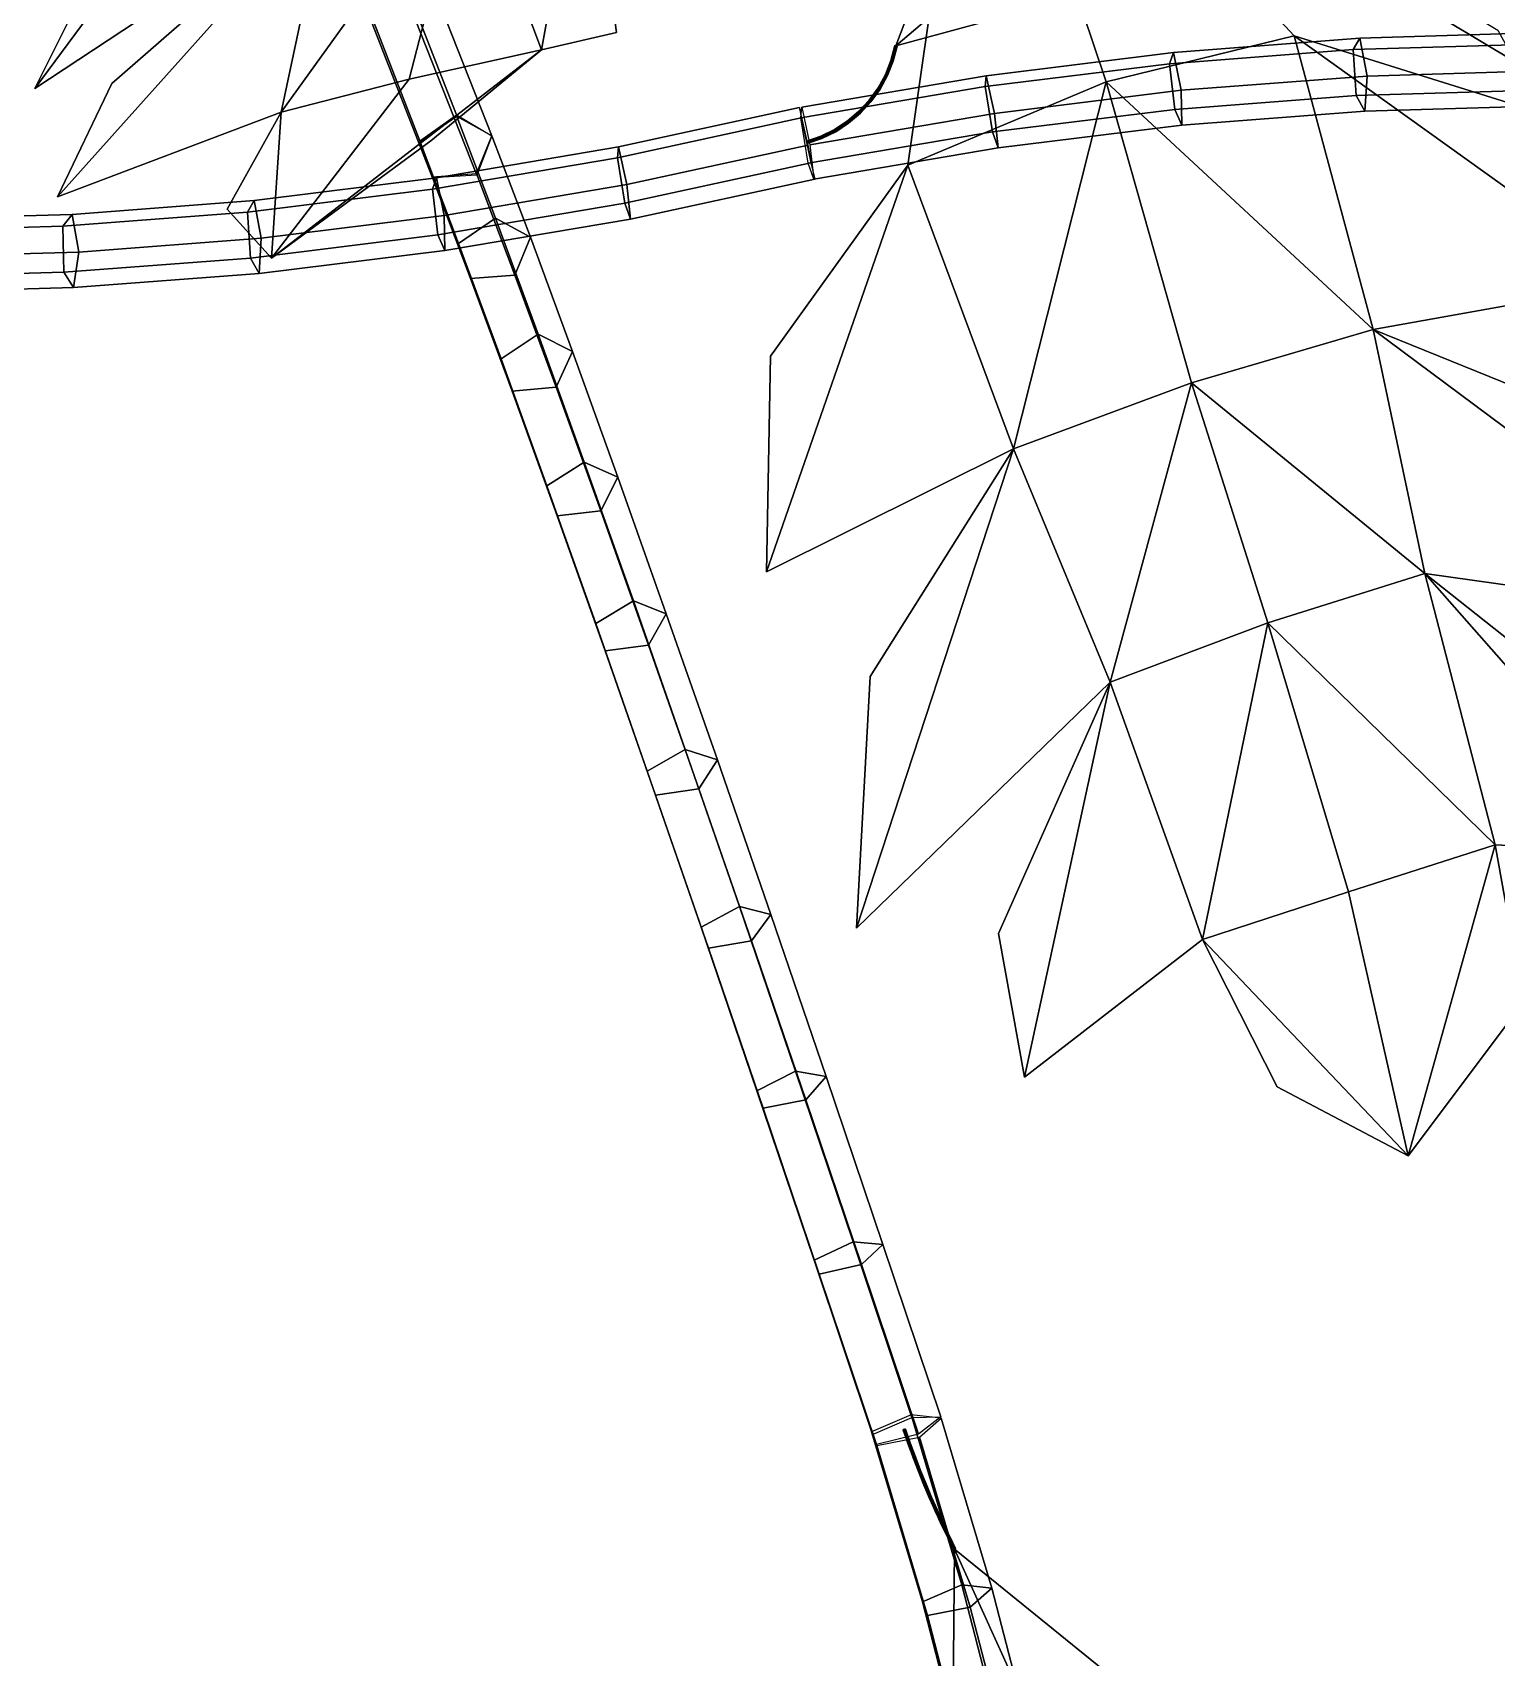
# Model space of a CAD drawing. Header units: metres. Extents: x -349 to 464, y -383 to 362.
# Drawn here: x 318.51 to 363.13, y -28.77 to 20.77 of the extents above; entities that cross this region are included whole.
import ezdxf

# ---------------------------------------------------------------- set-up
doc = ezdxf.new("R2010")
doc.units = ezdxf.units.M

msp = doc.modelspace()

# ---------------------------------------------------------------- linework, layer by layer
at = {"layer": 'Breeder_Leaf', "color": 3}
for points in [[(349.3112, 32.1663, 408.5512), (352.9459, 27.2816, 409.4284), (344.823, 20.3637, 416.3234)], [(349.3112, 32.1663, 408.5512), (344.823, 20.3637, 416.3234), (352.9459, 27.2816, 409.4284)], [(327.4872, 24.9485, 685.487), (318.574, 19.0646, 683.6364), (327.724, 31.4237, 681.0978)], [(327.4872, 24.9485, 685.487), (327.724, 31.4237, 681.0978), (318.574, 19.0646, 683.6364)], [(318.574, 19.0646, 683.6364), (321.8598, 25.6416, 680.8274), (327.724, 31.4237, 681.0978)], [(318.574, 19.0646, 683.6364), (327.724, 31.4237, 681.0978), (321.8598, 25.6416, 680.8274)], [(347.2461, 31.1125, 715.402), (351.231, 19.273, 717.7099), (345.1886, 16.7237, 718.3318)], [(347.2461, 31.1125, 715.402), (345.1886, 16.7237, 718.3318), (351.231, 19.273, 717.7099)], [(356.9674, 20.6692, 719.4375), (351.231, 19.273, 717.7099), (347.2461, 31.1125, 715.402)], [(356.9674, 20.6692, 719.4375), (347.2461, 31.1125, 715.402), (351.231, 19.273, 717.7099)], [(335.3611, 27.6522, 691.4938), (334.0219, 20.2455, 695.873), (331.7683, 26.2443, 688.0026)], [(335.3611, 27.6522, 691.4938), (331.7683, 26.2443, 688.0026), (334.0219, 20.2455, 695.873)], [(335.3611, 27.6522, 691.4938), (336.307, 20.7759, 702.1008), (334.0219, 20.2455, 695.873)], [(335.3611, 27.6522, 691.4938), (334.0219, 20.2455, 695.873), (336.307, 20.7759, 702.1008)], [(344.823, 20.3637, 416.3234), (352.9459, 27.2816, 409.4284), (358.3233, 24.03456, 411.4121)], [(344.823, 20.3637, 416.3234), (358.3233, 24.03456, 411.4121), (352.9459, 27.2816, 409.4284)], [(331.7683, 26.2443, 688.0026), (326.085, 18.3471, 691.2543), (327.4872, 24.9485, 685.487)], [(331.7683, 26.2443, 688.0026), (327.4872, 24.9485, 685.487), (326.085, 18.3471, 691.2543)], [(331.7683, 26.2443, 688.0026), (329.9883, 19.346, 693.6391), (326.085, 18.3471, 691.2543)], [(331.7683, 26.2443, 688.0026), (326.085, 18.3471, 691.2543), (329.9883, 19.346, 693.6391)], [(334.0219, 20.2455, 695.873), (329.9883, 19.346, 693.6391), (331.7683, 26.2443, 688.0026)], [(334.0219, 20.2455, 695.873), (331.7683, 26.2443, 688.0026), (329.9883, 19.346, 693.6391)], [(326.085, 18.3471, 691.2543), (319.2695, 15.767, 691.0124), (327.4872, 24.9485, 685.487)], [(326.085, 18.3471, 691.2543), (327.4872, 24.9485, 685.487), (319.2695, 15.767, 691.0124)], [(319.2695, 15.767, 691.0124), (320.9282, 19.215, 687.8724), (327.4872, 24.9485, 685.487)], [(319.2695, 15.767, 691.0124), (327.4872, 24.9485, 685.487), (320.9282, 19.215, 687.8724)], [(356.9674, 20.6692, 719.4375), (359.3706, 11.7161, 720.7606), (351.231, 19.273, 717.7099)], [(356.9674, 20.6692, 719.4375), (351.231, 19.273, 717.7099), (359.3706, 11.7161, 720.7606)], [(356.9674, 20.6692, 719.4375), (367.441, 13.1627, 722.5635), (359.3706, 11.7161, 720.7606)], [(356.9674, 20.6692, 719.4375), (359.3706, 11.7161, 720.7606), (367.441, 13.1627, 722.5635)], [(356.9674, 20.6692, 719.4375), (363.627, 18.5886, 721.2256), (367.441, 13.1627, 722.5635)], [(356.9674, 20.6692, 719.4375), (367.441, 13.1627, 722.5635), (363.627, 18.5886, 721.2256)], [(334.0219, 20.2455, 695.873), (325.7953, 13.8919, 701.8298), (329.9883, 19.346, 693.6391)], [(334.0219, 20.2455, 695.873), (329.9883, 19.346, 693.6391), (325.7953, 13.8919, 701.8298)], [(334.0219, 20.2455, 695.873), (330.6451, 17.4713, 701.6885), (325.7953, 13.8919, 701.8298)], [(334.0219, 20.2455, 695.873), (325.7953, 13.8919, 701.8298), (330.6451, 17.4713, 701.6885)], [(329.9883, 19.346, 693.6391), (325.7953, 13.8919, 701.8298), (326.085, 18.3471, 691.2543)], [(329.9883, 19.346, 693.6391), (326.085, 18.3471, 691.2543), (325.7953, 13.8919, 701.8298)], [(351.231, 19.273, 717.7099), (348.4043, 8.07719, 719.9533), (345.1886, 16.7237, 718.3318)], [(351.231, 19.273, 717.7099), (345.1886, 16.7237, 718.3318), (348.4043, 8.07719, 719.9533)], [(351.231, 19.273, 717.7099), (353.8346, 10.09414, 720.2148), (348.4043, 8.07719, 719.9533)], [(351.231, 19.273, 717.7099), (348.4043, 8.07719, 719.9533), (353.8346, 10.09414, 720.2148)], [(359.3706, 11.7161, 720.7606), (353.8346, 10.09414, 720.2148), (351.231, 19.273, 717.7099)], [(359.3706, 11.7161, 720.7606), (351.231, 19.273, 717.7099), (353.8346, 10.09414, 720.2148)], [(325.7953, 13.8919, 701.8298), (324.4376, 15.3899, 697.04), (326.085, 18.3471, 691.2543)], [(325.7953, 13.8919, 701.8298), (326.085, 18.3471, 691.2543), (324.4376, 15.3899, 697.04)], [(348.4043, 8.07719, 719.9533), (340.8809, 4.3349, 720.5146), (345.1886, 16.7237, 718.3318)], [(348.4043, 8.07719, 719.9533), (345.1886, 16.7237, 718.3318), (340.8809, 4.3349, 720.5146)], [(340.8809, 4.3349, 720.5146), (340.9973, 10.9055, 718.4349), (345.1886, 16.7237, 718.3318)], [(340.8809, 4.3349, 720.5146), (345.1886, 16.7237, 718.3318), (340.9973, 10.9055, 718.4349)], [(359.3706, 11.7161, 720.7606), (360.9485, 4.2846, 722.934), (353.8346, 10.09414, 720.2148)], [(359.3706, 11.7161, 720.7606), (353.8346, 10.09414, 720.2148), (360.9485, 4.2846, 722.934)], [(359.3706, 11.7161, 720.7606), (371.3277, 2.8217, 725.594), (360.9485, 4.2846, 722.934)], [(359.3706, 11.7161, 720.7606), (360.9485, 4.2846, 722.934), (371.3277, 2.8217, 725.594)], [(359.3706, 11.7161, 720.7606), (366.8159, 8.7026, 722.5309), (371.3277, 2.8217, 725.594)], [(359.3706, 11.7161, 720.7606), (371.3277, 2.8217, 725.594), (366.8159, 8.7026, 722.5309)], [(353.8346, 10.09414, 720.2148), (351.3596, 0.9697, 721.3675), (348.4043, 8.07719, 719.9533)], [(353.8346, 10.09414, 720.2148), (348.4043, 8.07719, 719.9533), (351.3596, 0.9697, 721.3675)], [(353.8346, 10.09414, 720.2148), (356.159, 2.7753, 721.5698), (351.3596, 0.9697, 721.3675)], [(353.8346, 10.09414, 720.2148), (351.3596, 0.9697, 721.3675), (356.159, 2.7753, 721.5698)], [(360.9485, 4.2846, 722.934), (356.159, 2.7753, 721.5698), (353.8346, 10.09414, 720.2148)], [(360.9485, 4.2846, 722.934), (353.8346, 10.09414, 720.2148), (356.159, 2.7753, 721.5698)], [(351.3596, 0.9697, 721.3675), (343.6211, -6.5276, 722.5488), (348.4043, 8.07719, 719.9533)], [(351.3596, 0.9697, 721.3675), (348.4043, 8.07719, 719.9533), (343.6211, -6.5276, 722.5488)], [(343.6211, -6.5276, 722.5488), (344.0419, 1.1429, 720.8374), (348.4043, 8.07719, 719.9533)], [(343.6211, -6.5276, 722.5488), (348.4043, 8.07719, 719.9533), (344.0419, 1.1429, 720.8374)], [(360.9485, 4.2846, 722.934), (363.0922, -3.9896, 724.5987), (356.159, 2.7753, 721.5698)], [(360.9485, 4.2846, 722.934), (356.159, 2.7753, 721.5698), (363.0922, -3.9896, 724.5987)], [(360.9485, 4.2846, 722.934), (368.4757, -4.2611, 728.5015), (363.0922, -3.9896, 724.5987)], [(360.9485, 4.2846, 722.934), (363.0922, -3.9896, 724.5987), (368.4757, -4.2611, 728.5015)], [(360.9485, 4.2846, 722.934), (367.793, -1.1421, 727.1569), (368.4757, -4.2611, 728.5015)], [(360.9485, 4.2846, 722.934), (368.4757, -4.2611, 728.5015), (367.793, -1.1421, 727.1569)], [(356.159, 2.7753, 721.5698), (354.1715, -6.8746, 724.4277), (351.3596, 0.9697, 721.3675)], [(356.159, 2.7753, 721.5698), (351.3596, 0.9697, 721.3675), (354.1715, -6.8746, 724.4277)], [(356.159, 2.7753, 721.5698), (358.6174, -5.4197, 724.6229), (354.1715, -6.8746, 724.4277)], [(356.159, 2.7753, 721.5698), (354.1715, -6.8746, 724.4277), (358.6174, -5.4197, 724.6229)], [(363.0922, -3.9896, 724.5987), (358.6174, -5.4197, 724.6229), (356.159, 2.7753, 721.5698)], [(363.0922, -3.9896, 724.5987), (356.159, 2.7753, 721.5698), (358.6174, -5.4197, 724.6229)], [(348.7425, -11.06895, 726.8975), (347.9533, -6.6947, 724.7196), (351.3596, 0.9697, 721.3675)], [(348.7425, -11.06895, 726.8975), (351.3596, 0.9697, 721.3675), (347.9533, -6.6947, 724.7196)], [(354.1715, -6.8746, 724.4277), (348.7425, -11.06895, 726.8975), (351.3596, 0.9697, 721.3675)], [(354.1715, -6.8746, 724.4277), (351.3596, 0.9697, 721.3675), (348.7425, -11.06895, 726.8975)], [(363.0922, -3.9896, 724.5987), (360.442, -13.4755, 731.4193), (358.6174, -5.4197, 724.6229)], [(363.0922, -3.9896, 724.5987), (358.6174, -5.4197, 724.6229), (360.442, -13.4755, 731.4193)], [(363.0922, -3.9896, 724.5987), (363.9565, -8.7871, 729.9982), (360.442, -13.4755, 731.4193)], [(363.0922, -3.9896, 724.5987), (360.442, -13.4755, 731.4193), (363.9565, -8.7871, 729.9982)], [(358.6174, -5.4197, 724.6229), (360.442, -13.4755, 731.4193), (354.1715, -6.8746, 724.4277)], [(358.6174, -5.4197, 724.6229), (354.1715, -6.8746, 724.4277), (360.442, -13.4755, 731.4193)], [(360.442, -13.4755, 731.4193), (356.4421, -11.3728, 728.8485), (354.1715, -6.8746, 724.4277)], [(360.442, -13.4755, 731.4193), (354.1715, -6.8746, 724.4277), (356.4421, -11.3728, 728.8485)], [(346.6098, -25.4583, 371.4151), (351.3727, -35.9696, 366.104), (346.4738, -39.9053, 368.0804)], [(346.6098, -25.4583, 371.4151), (346.4738, -39.9053, 368.0804), (351.3727, -35.9696, 366.104)], [(357.1897, -34.04274, 365.5648), (351.3727, -35.9696, 366.104), (346.6098, -25.4583, 371.4151)], [(357.1897, -34.04274, 365.5648), (346.6098, -25.4583, 371.4151), (351.3727, -35.9696, 366.104)]]:
    msp.add_3dface(points, dxfattribs=at)
at = {"layer": 'Breeder_Petiole', "color": 3}
for points in [[(327.8908, 23.7222, 412.2789), (330.3123, 17.4676, 400.7668), (331.4262, 18.2583, 400.574), (328.9462, 24.6102, 412.2481)], [(328.9462, 24.6102, 412.2481), (331.4262, 18.2583, 400.574), (332.5098, 17.6269, 401.149), (329.9343, 24.1372, 413.0866)], [(329.9343, 24.1372, 413.0866), (332.5098, 17.6269, 401.149), (332.0522, 16.4236, 401.7065), (329.4768, 22.9339, 413.6441)], [(328.2169, 22.6921, 413.1367), (330.6969, 16.3402, 401.4627), (330.3123, 17.4676, 400.7668), (327.8908, 23.7222, 412.2789)], [(361.6157, 22.3214, 733.0479), (364.8243, 20.3922, 737.3671), (365.0021, 21.6856, 737.8127), (361.7935, 23.6149, 733.4936)], [(329.4768, 22.9339, 413.6441), (332.0522, 16.4236, 401.7065), (330.6969, 16.3402, 401.4627), (328.2169, 22.6921, 413.1367)], [(359.9601, 22.7756, 734.4807), (363.1687, 20.8464, 738.7999), (363.6977, 19.8765, 737.9737), (360.4891, 21.8057, 733.6545)], [(360.4891, 21.8057, 733.6545), (363.6977, 19.8765, 737.9737), (364.8243, 20.3922, 737.3671), (361.6157, 22.3214, 733.0479)], [(344.7067, 19.9088, 416.3128), (344.8242, 20.3611, 416.2855), (344.7884, 20.3718, 416.3098), (344.6723, 19.9238, 416.3369)], [(344.6723, 19.9238, 416.3369), (344.7884, 20.3718, 416.3098), (344.8001, 20.3714, 416.3528), (344.6835, 19.9218, 416.38)], [(344.6835, 19.9218, 416.38), (344.8001, 20.3714, 416.3528), (344.844, 20.3601, 416.355), (344.7256, 19.9052, 416.3824)], [(344.7395, 19.8974, 416.3408), (344.8584, 20.3539, 416.3132), (344.8242, 20.3611, 416.2855), (344.7067, 19.9088, 416.3128)], [(344.7256, 19.9052, 416.3824), (344.844, 20.3601, 416.355), (344.8584, 20.3539, 416.3132), (344.7395, 19.8974, 416.3408)], [(353.2832, 20.1619, 417.0759), (358.9694, 20.6004, 418.0689), (358.7651, 20.2519, 419.388), (353.1628, 19.8203, 418.4071)], [(353.5139, 19.01007, 416.3526), (359.185, 19.4461, 417.3448), (358.9694, 20.6004, 418.0689), (353.2832, 20.1619, 417.0759)], [(358.9694, 20.6004, 418.0689), (364.6107, 20.7696, 419.3566), (364.323, 20.4183, 420.6593), (358.7651, 20.2519, 419.388)], [(358.7651, 20.2519, 419.388), (364.323, 20.4183, 420.6593), (364.3473, 19.01777, 420.7356), (358.8571, 18.8548, 419.4763)], [(359.185, 19.4461, 417.3448), (364.8112, 19.6136, 418.6308), (364.6107, 20.7696, 419.3566), (358.9694, 20.6004, 418.0689)], [(344.5346, 19.4742, 416.3369), (344.7067, 19.9088, 416.3128), (344.6723, 19.9238, 416.3369), (344.5018, 19.4934, 416.361)], [(344.5018, 19.4934, 416.361), (344.6723, 19.9238, 416.3369), (344.6835, 19.9218, 416.38), (344.5124, 19.4898, 416.4045)], [(344.5124, 19.4898, 416.4045), (344.6835, 19.9218, 416.38), (344.7256, 19.9052, 416.3824), (344.5525, 19.4681, 416.4073)], [(344.5658, 19.4587, 416.3653), (344.7395, 19.8974, 416.3408), (344.7067, 19.9088, 416.3128), (344.5346, 19.4742, 416.3369)], [(344.5525, 19.4681, 416.4073), (344.7256, 19.9052, 416.3824), (344.7395, 19.8974, 416.3408), (344.5658, 19.4587, 416.3653)], [(347.5796, 19.456, 416.3821), (353.2832, 20.1619, 417.0759), (353.1628, 19.8203, 418.4071), (347.5431, 19.125, 417.7209)], [(347.5431, 19.125, 417.7209), (353.1628, 19.8203, 418.4071), (353.3227, 18.4299, 418.5038), (347.7711, 17.7445, 417.8224)], [(347.8253, 18.3072, 415.6589), (353.5139, 19.01007, 416.3526), (353.2832, 20.1619, 417.0759), (347.5796, 19.456, 416.3821)], [(353.1628, 19.8203, 418.4071), (358.7651, 20.2519, 419.388), (358.8571, 18.8548, 419.4763), (353.3227, 18.4299, 418.5038)], [(341.9578, 18.499, 415.9924), (347.5796, 19.456, 416.3821), (347.5431, 19.125, 417.7209), (341.9213, 18.1681, 417.3312)], [(342.2035, 17.3502, 415.2691), (347.8253, 18.3072, 415.6589), (347.5796, 19.456, 416.3821), (341.9578, 18.499, 415.9924)], [(344.3106, 19.06385, 416.3577), (344.5346, 19.4742, 416.3369), (344.5018, 19.4934, 416.361), (344.2799, 19.08695, 416.3818)], [(344.2799, 19.08695, 416.3818), (344.5018, 19.4934, 416.361), (344.5124, 19.4898, 416.4045), (344.2897, 19.08196, 416.4258)], [(344.2897, 19.08196, 416.4258), (344.5124, 19.4898, 416.4045), (344.5525, 19.4681, 416.4073), (344.3271, 19.05525, 416.4288)], [(344.3396, 19.04437, 416.3866), (344.5658, 19.4587, 416.3653), (344.5346, 19.4742, 416.3369), (344.3106, 19.06385, 416.3577)], [(344.3271, 19.05525, 416.4288), (344.5525, 19.4681, 416.4073), (344.5658, 19.4587, 416.3653), (344.3396, 19.04437, 416.3866)], [(353.5382, 17.9457, 417.23), (359.116, 18.3735, 418.2096), (359.185, 19.4461, 417.3448), (353.5139, 19.01007, 416.3526)], [(359.116, 18.3735, 418.2096), (364.6493, 18.5371, 419.4783), (364.8112, 19.6136, 418.6308), (359.185, 19.4461, 417.3448)], [(341.9213, 18.1681, 417.3312), (347.5431, 19.125, 417.7209), (347.7711, 17.7445, 417.8224), (342.1493, 16.7875, 417.4327)], [(344.038, 18.6837, 416.375), (344.3106, 19.06385, 416.3577), (344.2799, 19.08695, 416.3818), (344.0099, 18.7105, 416.3991)], [(344.0099, 18.7105, 416.3991), (344.2799, 19.08695, 416.3818), (344.2897, 19.08196, 416.4258), (344.0187, 18.7042, 416.4435)], [(344.0187, 18.7042, 416.4435), (344.2897, 19.08196, 416.4258), (344.3271, 19.05525, 416.4288), (344.0529, 18.6729, 416.4467)], [(344.0644, 18.6606, 416.4042), (344.3396, 19.04437, 416.3866), (344.3106, 19.06385, 416.3577), (344.038, 18.6837, 416.375)], [(344.0529, 18.6729, 416.4467), (344.3271, 19.05525, 416.4288), (344.3396, 19.04437, 416.3866), (344.0644, 18.6606, 416.4042)], [(347.9429, 17.2555, 416.544), (353.5382, 17.9457, 417.23), (353.5139, 19.01007, 416.3526), (347.8253, 18.3072, 415.6589)], [(353.3227, 18.4299, 418.5038), (358.8571, 18.8548, 419.4763), (359.116, 18.3735, 418.2096), (353.5382, 17.9457, 417.23)], [(358.8571, 18.8548, 419.4763), (364.3473, 19.01777, 420.7356), (364.6493, 18.5371, 419.4783), (359.116, 18.3735, 418.2096)], [(336.3727, 17.2862, 415.9052), (341.886, 18.4857, 415.9906), (341.9333, 18.1693, 417.3326), (336.3368, 16.9521, 417.2433)], [(336.6181, 16.1391, 415.1791), (342.1466, 17.3406, 415.2666), (341.886, 18.4857, 415.9906), (336.3727, 17.2862, 415.9052)], [(343.3641, 18.03702, 416.3978), (343.7209, 18.3397, 416.3884), (343.6959, 18.3699, 416.4126), (343.3426, 18.07019, 416.4221)], [(343.3426, 18.07019, 416.4221), (343.6959, 18.3699, 416.4126), (343.7036, 18.3623, 416.4574), (343.3489, 18.06154, 416.4673)], [(343.3489, 18.06154, 416.4673), (343.7036, 18.3623, 416.4574), (343.7338, 18.3268, 416.4608), (343.3748, 18.02225, 416.4707)], [(343.3839, 18.00756, 416.4277), (343.7442, 18.3132, 416.418), (343.7209, 18.3397, 416.3884), (343.3641, 18.03702, 416.3978)], [(343.7209, 18.3397, 416.3884), (344.038, 18.6837, 416.375), (344.0099, 18.7105, 416.3991), (343.6959, 18.3699, 416.4126)], [(343.6959, 18.3699, 416.4126), (344.0099, 18.7105, 416.3991), (344.0187, 18.7042, 416.4435), (343.7036, 18.3623, 416.4574)], [(343.7036, 18.3623, 416.4574), (344.0187, 18.7042, 416.4435), (344.0529, 18.6729, 416.4467), (343.7338, 18.3268, 416.4608)], [(343.7442, 18.3132, 416.418), (344.0644, 18.6606, 416.4042), (344.038, 18.6837, 416.375), (343.7209, 18.3397, 416.3884)], [(343.7338, 18.3268, 416.4608), (344.0529, 18.6729, 416.4467), (344.0644, 18.6606, 416.4042), (343.7442, 18.3132, 416.418)], [(347.7711, 17.7445, 417.8224), (353.3227, 18.4299, 418.5038), (353.5382, 17.9457, 417.23), (347.9429, 17.2555, 416.544)], [(330.3228, 17.4366, 400.7192), (331.4946, 14.342, 396.0585), (332.6155, 15.1127, 395.8286), (331.4437, 18.2073, 400.4893)], [(331.4437, 18.2073, 400.4893), (332.6155, 15.1127, 395.8286), (333.682, 14.5313, 396.4828), (332.5102, 17.626, 401.1434)], [(336.3368, 16.9521, 417.2433), (341.9333, 18.1693, 417.3326), (342.2288, 16.8017, 417.4353), (336.565, 15.5714, 417.3414)], [(342.3212, 16.2985, 416.1542), (347.9429, 17.2555, 416.544), (347.8253, 18.3072, 415.6589), (342.2035, 17.3502, 415.2691)], [(342.9729, 17.78, 416.403), (343.3641, 18.03702, 416.3978), (343.3426, 18.07019, 416.4221), (342.9553, 17.8157, 416.4274)], [(342.9553, 17.8157, 416.4274), (343.3426, 18.07019, 416.4221), (343.3489, 18.06154, 416.4673), (342.9602, 17.8062, 416.4729)], [(342.9602, 17.8062, 416.4729), (343.3489, 18.06154, 416.4673), (343.3748, 18.02225, 416.4707), (342.9812, 17.7637, 416.4765)], [(342.9888, 17.748, 416.4331), (343.3839, 18.00756, 416.4277), (343.3641, 18.03702, 416.3978), (342.9729, 17.78, 416.403)], [(342.9812, 17.7637, 416.4765), (343.3748, 18.02225, 416.4707), (343.3839, 18.00756, 416.4277), (342.9888, 17.748, 416.4331)], [(343.3748, 18.02225, 416.4707), (343.7338, 18.3268, 416.4608), (343.7442, 18.3132, 416.418), (343.3839, 18.00756, 416.4277)], [(330.6861, 16.3718, 401.5175), (331.8579, 13.2771, 396.8569), (331.4946, 14.342, 396.0585), (330.3228, 17.4366, 400.7192)], [(332.5102, 17.626, 401.1434), (333.682, 14.5313, 396.4828), (333.2067, 13.3798, 397.1278), (332.0349, 16.4744, 401.7885)], [(336.7363, 15.08541, 416.0617), (342.3572, 16.3058, 416.1544), (342.1466, 17.3406, 415.2666), (336.6181, 16.1391, 415.1791)], [(342.1115, 17.4182, 416.4005), (342.5533, 17.5727, 416.4039), (342.5399, 17.6105, 416.4285), (342.098, 17.4563, 416.4253)], [(342.098, 17.4563, 416.4253), (342.5399, 17.6105, 416.4285), (342.5432, 17.6002, 416.4743), (342.1013, 17.4459, 416.4715)], [(342.1013, 17.4459, 416.4715), (342.5432, 17.6002, 416.4743), (342.5589, 17.5551, 416.4779), (342.1172, 17.4005, 416.4751)], [(342.1233, 17.3839, 416.431), (342.565, 17.5387, 416.4342), (342.5533, 17.5727, 416.4039), (342.1115, 17.4182, 416.4005)], [(342.1172, 17.4005, 416.4751), (342.5589, 17.5551, 416.4779), (342.565, 17.5387, 416.4342), (342.1233, 17.3839, 416.431)], [(342.1493, 16.7875, 417.4327), (347.7711, 17.7445, 417.8224), (347.9429, 17.2555, 416.544), (342.3212, 16.2985, 416.1542)], [(342.5533, 17.5727, 416.4039), (342.9729, 17.78, 416.403), (342.9553, 17.8157, 416.4274), (342.5399, 17.6105, 416.4285)], [(342.5399, 17.6105, 416.4285), (342.9553, 17.8157, 416.4274), (342.9602, 17.8062, 416.4729), (342.5432, 17.6002, 416.4743)], [(342.5432, 17.6002, 416.4743), (342.9602, 17.8062, 416.4729), (342.9812, 17.7637, 416.4765), (342.5589, 17.5551, 416.4779)], [(342.565, 17.5387, 416.4342), (342.9888, 17.748, 416.4331), (342.9729, 17.78, 416.403), (342.5533, 17.5727, 416.4039)], [(342.5589, 17.5551, 416.4779), (342.9812, 17.7637, 416.4765), (342.9888, 17.748, 416.4331), (342.565, 17.5387, 416.4342)], [(330.8225, 16.3406, 415.524), (336.3727, 17.2862, 415.9052), (336.3368, 16.9521, 417.2433), (330.7032, 15.9926, 416.8536)], [(330.7032, 15.9926, 416.8536), (336.3368, 16.9521, 417.2433), (336.565, 15.5714, 417.3414), (330.8637, 14.6019, 416.9436)], [(331.053, 15.1923, 414.7951), (336.6181, 16.1391, 415.1791), (336.3727, 17.2862, 415.9052), (330.8225, 16.3406, 415.524)], [(332.0349, 16.4744, 401.7885), (333.2067, 13.3798, 397.1278), (331.8579, 13.2771, 396.8569), (330.6861, 16.3718, 401.5175)], [(336.565, 15.5714, 417.3414), (342.2288, 16.8017, 417.4353), (342.3572, 16.3058, 416.1544), (336.7363, 15.08541, 416.0617)], [(325.2622, 15.6539, 414.849), (330.8225, 16.3406, 415.524), (330.7032, 15.9926, 416.8536), (325.0595, 15.2959, 416.1658)], [(325.0595, 15.2959, 416.1658), (330.7032, 15.9926, 416.8536), (330.8637, 14.6019, 416.9436), (325.1526, 13.8983, 416.2441)], [(325.4779, 14.5049, 414.1165), (331.053, 15.1923, 414.7951), (330.8225, 16.3406, 415.524), (325.2622, 15.6539, 414.849)], [(331.0783, 14.1238, 415.6674), (336.7363, 15.08541, 416.0617), (336.6181, 16.1391, 415.1791), (331.053, 15.1923, 414.7951)], [(319.7186, 15.2295, 413.8839), (325.2622, 15.6539, 414.849), (325.0595, 15.2959, 416.1658), (319.4328, 14.8656, 415.1836)], [(319.9196, 14.08071, 413.147), (325.4779, 14.5049, 414.1165), (325.2622, 15.6539, 414.849), (319.7186, 15.2295, 413.8839)], [(330.8637, 14.6019, 416.9436), (336.565, 15.5714, 417.3414), (336.7363, 15.08541, 416.0617), (331.0783, 14.1238, 415.6674)], [(313.8501, 14.7041, 413.9119), (319.4328, 14.8656, 415.1836), (319.4588, 13.4643, 415.2466), (313.8098, 13.3025, 413.9563)], [(314.2181, 15.07006, 412.6336), (319.7186, 15.2295, 413.8839), (319.4328, 14.8656, 415.1836), (313.8501, 14.7041, 413.9119)], [(314.4047, 13.922, 411.8917), (319.9196, 14.08071, 413.147), (319.7186, 15.2295, 413.8839), (314.2181, 15.07006, 412.6336)], [(319.4328, 14.8656, 415.1836), (325.0595, 15.2959, 416.1658), (325.1526, 13.8983, 416.2441), (319.4588, 13.4643, 415.2466)], [(325.4105, 13.4261, 414.9738), (331.0783, 14.1238, 415.6674), (331.053, 15.1923, 414.7951), (325.4779, 14.5049, 414.1165)], [(331.4946, 14.342, 396.0585), (332.7888, 10.8287, 391.6633), (333.9175, 11.5764, 391.3983), (332.6155, 15.1127, 395.8286)], [(332.6155, 15.1127, 395.8286), (333.9175, 11.5764, 391.3983), (334.9651, 11.05162, 392.1266), (333.682, 14.5313, 396.4828)], [(319.7599, 12.996, 413.9844), (325.4105, 13.4261, 414.9738), (325.4779, 14.5049, 414.1165), (319.9196, 14.08071, 413.147)], [(325.1526, 13.8983, 416.2441), (330.8637, 14.6019, 416.9436), (331.0783, 14.1238, 415.6674), (325.4105, 13.4261, 414.9738)], [(333.682, 14.5313, 396.4828), (334.9651, 11.05162, 392.1266), (334.4699, 9.959, 392.8542), (333.2067, 13.3798, 397.1278)], [(314.1538, 12.8359, 412.7044), (319.7599, 12.996, 413.9844), (319.9196, 14.08071, 413.147), (314.4047, 13.922, 411.8917)], [(319.4588, 13.4643, 415.2466), (325.1526, 13.8983, 416.2441), (325.4105, 13.4261, 414.9738), (319.7599, 12.996, 413.9844)], [(331.8579, 13.2771, 396.8569), (333.1282, 9.8349, 392.5579), (332.7888, 10.8287, 391.6633), (331.4946, 14.342, 396.0585)], [(313.8098, 13.3025, 413.9563), (319.4588, 13.4643, 415.2466), (319.7599, 12.996, 413.9844), (314.1538, 12.8359, 412.7044)], [(333.2067, 13.3798, 397.1278), (334.4699, 9.959, 392.8542), (333.1282, 9.8349, 392.5579), (331.8579, 13.2771, 396.8569)], [(332.7888, 10.8287, 391.6633), (334.1855, 6.9556, 387.6156), (335.3229, 7.6773, 387.3177), (333.9175, 11.5764, 391.3983)], [(333.9175, 11.5764, 391.3983), (335.3229, 7.6773, 387.3177), (336.3498, 7.2152, 388.1147), (334.9651, 11.05162, 392.1266)], [(334.9651, 11.05162, 392.1266), (336.3498, 7.2152, 388.1147), (335.8328, 6.1884, 388.9188), (334.4699, 9.959, 392.8542)], [(333.1282, 9.8349, 392.5579), (334.4988, 6.04073, 388.5994), (334.1855, 6.9556, 387.6156), (332.7888, 10.8287, 391.6633)], [(334.4699, 9.959, 392.8542), (335.8328, 6.1884, 388.9188), (334.4988, 6.04073, 388.5994), (333.1282, 9.8349, 392.5579)], [(334.1855, 6.9556, 387.6156), (335.6747, 2.7533, 383.947), (336.8215, 3.4464, 383.6189), (335.3229, 7.6773, 387.3177)], [(335.3229, 7.6773, 387.3177), (336.8215, 3.4464, 383.6189), (337.8261, 3.05249, 384.4785), (336.3498, 7.2152, 388.1147)], [(334.4988, 6.04073, 388.5994), (335.9598, 1.9245, 385.0124), (335.6747, 2.7533, 383.947), (334.1855, 6.9556, 387.6156)], [(336.3498, 7.2152, 388.1147), (337.8261, 3.05249, 384.4785), (337.2856, 2.09772, 385.3527), (335.8328, 6.1884, 388.9188)], [(335.8328, 6.1884, 388.9188), (337.2856, 2.09772, 385.3527), (335.9598, 1.9245, 385.0124), (334.4988, 6.04073, 388.5994)], [(335.6747, 2.7533, 383.947), (337.2456, -1.7451, 380.6864), (338.4025, -1.08312, 380.3307), (336.8215, 3.4464, 383.6189)], [(336.8215, 3.4464, 383.6189), (338.4025, -1.08312, 380.3307), (339.3835, -1.4037, 381.2463), (337.8261, 3.05249, 384.4785)], [(337.8261, 3.05249, 384.4785), (339.3835, -1.4037, 381.2463), (338.8177, -2.2808, 382.1837), (337.2856, 2.09772, 385.3527)], [(335.9598, 1.9245, 385.0124), (337.5007, -2.4811, 381.825), (337.2456, -1.7451, 380.6864), (335.6747, 2.7533, 383.947)], [(337.2856, 2.09772, 385.3527), (338.8177, -2.2808, 382.1837), (337.5007, -2.4811, 381.825), (335.9598, 1.9245, 385.0124)], [(337.2456, -1.7451, 380.6864), (338.8868, -6.5042, 377.8591), (340.0545, -5.8755, 377.479), (338.4025, -1.08312, 380.3307)], [(338.4025, -1.08312, 380.3307), (340.0545, -5.8755, 377.479), (341.0105, -6.1184, 378.4435), (339.3835, -1.4037, 381.2463)], [(339.3835, -1.4037, 381.2463), (341.0105, -6.1184, 378.4435), (340.4182, -6.9126, 379.4366), (338.8177, -2.2808, 382.1837)], [(337.5007, -2.4811, 381.825), (339.1103, -7.1415, 379.0621), (338.8868, -6.5042, 377.8591), (337.2456, -1.7451, 380.6864)], [(338.8177, -2.2808, 382.1837), (340.4182, -6.9126, 379.4366), (339.1103, -7.1415, 379.0621), (337.5007, -2.4811, 381.825)], [(338.8868, -6.5042, 377.8591), (340.5863, -11.4865, 375.4875), (341.7652, -10.893, 375.086), (340.0545, -5.8755, 377.479)], [(340.0545, -5.8755, 377.479), (341.7652, -10.893, 375.086), (342.6954, -11.05427, 376.0921), (341.0105, -6.1184, 378.4435)], [(341.0105, -6.1184, 378.4435), (342.6954, -11.05427, 376.0921), (342.0753, -11.7613, 377.1331), (340.4182, -6.9126, 379.4366)], [(339.1103, -7.1415, 379.0621), (340.7768, -12.02007, 376.7454), (340.5863, -11.4865, 375.4875), (338.8868, -6.5042, 377.8591)], [(340.4182, -6.9126, 379.4366), (342.0753, -11.7613, 377.1331), (340.7768, -12.02007, 376.7454), (339.1103, -7.1415, 379.0621)], [(340.5863, -11.4865, 375.4875), (342.3317, -16.6526, 373.59), (343.5223, -16.09612, 373.1706), (341.7652, -10.893, 375.086)], [(341.7652, -10.893, 375.086), (343.5223, -16.09612, 373.1706), (344.4258, -16.1724, 374.2104), (342.6954, -11.05427, 376.0921)], [(342.6954, -11.05427, 376.0921), (344.4258, -16.1724, 374.2104), (343.7769, -16.7885, 375.291), (342.0753, -11.7613, 377.1331)], [(340.7768, -12.02007, 376.7454), (342.4882, -17.07814, 374.893), (342.3317, -16.6526, 373.59), (340.5863, -11.4865, 375.4875)], [(342.0753, -11.7613, 377.1331), (343.7769, -16.7885, 375.291), (342.4882, -17.07814, 374.893), (340.7768, -12.02007, 376.7454)], [(342.3317, -16.6526, 373.59), (344.1102, -21.9619, 372.1815), (345.3129, -21.4437, 371.7477), (343.5223, -16.09612, 373.1706)], [(343.5223, -16.09612, 373.1706), (345.3129, -21.4437, 371.7477), (346.1889, -21.4326, 372.8133), (344.4258, -16.1724, 374.2104)], [(344.4258, -16.1724, 374.2104), (346.1889, -21.4326, 372.8133), (345.5107, -21.9547, 373.9248), (343.7769, -16.7885, 375.291)], [(342.4882, -17.07814, 374.893), (344.2317, -22.2759, 373.5194), (344.1102, -21.9619, 372.1815), (342.3317, -16.6526, 373.59)], [(343.7769, -16.7885, 375.291), (345.5107, -21.9547, 373.9248), (344.2317, -22.2759, 373.5194), (342.4882, -17.07814, 374.893)], [(344.0841, -21.8836, 372.2078), (345.6298, -27.0681, 370.3629), (346.8328, -26.5537, 369.9254), (345.2871, -21.3692, 371.7703)], [(345.2871, -21.3692, 371.7703), (346.8328, -26.5537, 369.9254), (347.7446, -26.6488, 370.9564), (346.1989, -21.4642, 372.8013)], [(346.1989, -21.4642, 372.8013), (347.7446, -26.6488, 370.9564), (347.0883, -27.2335, 372.0498), (345.5427, -22.04904, 373.8947)], [(344.2411, -22.3013, 373.5132), (345.7868, -27.4858, 371.6683), (345.6298, -27.0681, 370.3629), (344.0841, -21.8836, 372.2078)], [(345.5427, -22.04904, 373.8947), (347.0883, -27.2335, 372.0498), (345.7868, -27.4858, 371.6683), (344.2411, -22.3013, 373.5132)], [(345.0417, -21.8183, 372.8175), (345.1918, -22.2442, 372.6945), (345.2325, -22.2257, 372.6799), (345.0828, -21.7996, 372.8028)], [(345.0462, -21.8299, 372.8633), (345.1962, -22.2558, 372.7399), (345.1918, -22.2442, 372.6945), (345.0417, -21.8183, 372.8175)], [(345.0901, -21.8186, 372.8773), (345.2397, -22.2445, 372.7538), (345.1962, -22.2558, 372.7399), (345.0462, -21.8299, 372.8633)], [(345.0828, -21.7996, 372.8028), (345.2325, -22.2257, 372.6799), (345.2625, -22.2256, 372.7162), (345.113, -21.7995, 372.8394)], [(345.113, -21.7995, 372.8394), (345.2625, -22.2256, 372.7162), (345.2397, -22.2445, 372.7538), (345.0901, -21.8186, 372.8773)], [(345.1918, -22.2442, 372.6945), (345.3472, -22.6655, 372.5625), (345.3874, -22.6463, 372.5482), (345.2325, -22.2257, 372.6799)], [(345.1962, -22.2558, 372.7399), (345.352, -22.6778, 372.6073), (345.3472, -22.6655, 372.5625), (345.1918, -22.2442, 372.6945)], [(345.2397, -22.2445, 372.7538), (345.3951, -22.6663, 372.6212), (345.352, -22.6778, 372.6073), (345.1962, -22.2558, 372.7399)], [(345.2325, -22.2257, 372.6799), (345.3874, -22.6463, 372.5482), (345.4173, -22.6465, 372.5842), (345.2625, -22.2256, 372.7162)], [(345.2625, -22.2256, 372.7162), (345.4173, -22.6465, 372.5842), (345.3951, -22.6663, 372.6212), (345.2397, -22.2445, 372.7538)], [(345.3472, -22.6655, 372.5625), (345.508, -23.08192, 372.4216), (345.5475, -23.062, 372.4077), (345.3874, -22.6463, 372.5482)], [(345.352, -22.6778, 372.6073), (345.513, -23.09498, 372.4658), (345.508, -23.08192, 372.4216), (345.3472, -22.6655, 372.5625)], [(345.3951, -22.6663, 372.6212), (345.5557, -23.08325, 372.4797), (345.513, -23.09498, 372.4658), (345.352, -22.6778, 372.6073)], [(345.3874, -22.6463, 372.5482), (345.5475, -23.062, 372.4077), (345.5773, -23.06256, 372.4433), (345.4173, -22.6465, 372.5842)], [(345.4173, -22.6465, 372.5842), (345.5773, -23.06256, 372.4433), (345.5557, -23.08325, 372.4797), (345.3951, -22.6663, 372.6212)], [(345.508, -23.08192, 372.4216), (345.674, -23.4931, 372.2718), (345.7129, -23.4725, 372.2584), (345.5475, -23.062, 372.4077)], [(345.513, -23.09498, 372.4658), (345.6793, -23.5068, 372.3154), (345.674, -23.4931, 372.2718), (345.508, -23.08192, 372.4216)], [(345.5557, -23.08325, 372.4797), (345.7215, -23.4949, 372.3293), (345.6793, -23.5068, 372.3154), (345.513, -23.09498, 372.4658)], [(345.5475, -23.062, 372.4077), (345.7129, -23.4725, 372.2584), (345.7426, -23.4734, 372.2935), (345.5773, -23.06256, 372.4433)], [(345.5773, -23.06256, 372.4433), (345.7426, -23.4734, 372.2935), (345.7215, -23.4949, 372.3293), (345.5557, -23.08325, 372.4797)], [(345.674, -23.4931, 372.2718), (345.8452, -23.8989, 372.1133), (345.8834, -23.8777, 372.1003), (345.7129, -23.4725, 372.2584)], [(345.6793, -23.5068, 372.3154), (345.8507, -23.9133, 372.1563), (345.8452, -23.8989, 372.1133), (345.674, -23.4931, 372.2718)], [(345.7215, -23.4949, 372.3293), (345.8925, -23.9012, 372.1702), (345.8507, -23.9133, 372.1563), (345.6793, -23.5068, 372.3154)], [(345.7129, -23.4725, 372.2584), (345.8834, -23.8777, 372.1003), (345.913, -23.8788, 372.1351), (345.7426, -23.4734, 372.2935)], [(345.7426, -23.4734, 372.2935), (345.913, -23.8788, 372.1351), (345.8925, -23.9012, 372.1702), (345.7215, -23.4949, 372.3293)], [(345.8452, -23.8989, 372.1133), (346.0213, -24.299, 371.9462), (346.0589, -24.2772, 371.9336), (345.8834, -23.8777, 372.1003)], [(345.8507, -23.9133, 372.1563), (346.0271, -24.3141, 371.9885), (346.0213, -24.299, 371.9462), (345.8452, -23.8989, 372.1133)], [(345.8925, -23.9012, 372.1702), (346.0685, -24.3018, 372.0024), (346.0271, -24.3141, 371.9885), (345.8507, -23.9133, 372.1563)], [(345.8834, -23.8777, 372.1003), (346.0589, -24.2772, 371.9336), (346.0884, -24.2786, 371.968), (345.913, -23.8788, 372.1351)], [(345.913, -23.8788, 372.1351), (346.0884, -24.2786, 371.968), (346.0685, -24.3018, 372.0024), (345.8925, -23.9012, 372.1702)], [(346.0213, -24.299, 371.9462), (346.2024, -24.6932, 371.7705), (346.2394, -24.6708, 371.7583), (346.0589, -24.2772, 371.9336)], [(346.0271, -24.3141, 371.9885), (346.2085, -24.709, 371.8122), (346.2024, -24.6932, 371.7705), (346.0213, -24.299, 371.9462)], [(346.0685, -24.3018, 372.0024), (346.2494, -24.6965, 371.8261), (346.2085, -24.709, 371.8122), (346.0271, -24.3141, 371.9885)], [(346.0589, -24.2772, 371.9336), (346.2394, -24.6708, 371.7583), (346.2687, -24.6725, 371.7923), (346.0884, -24.2786, 371.968)], [(346.0884, -24.2786, 371.968), (346.2687, -24.6725, 371.7923), (346.2494, -24.6965, 371.8261), (346.0685, -24.3018, 372.0024)], [(346.2024, -24.6932, 371.7705), (346.3882, -25.08138, 371.5864), (346.4246, -25.0584, 371.5747), (346.2394, -24.6708, 371.7583)], [(346.2085, -24.709, 371.8122), (346.3947, -25.09775, 371.6274), (346.3882, -25.08138, 371.5864), (346.2024, -24.6932, 371.7705)], [(346.2494, -24.6965, 371.8261), (346.4351, -25.08505, 371.6414), (346.3947, -25.09775, 371.6274), (346.2085, -24.709, 371.8122)], [(346.2394, -24.6708, 371.7583), (346.4246, -25.0584, 371.5747), (346.4539, -25.06036, 371.6083), (346.2687, -24.6725, 371.7923)], [(346.2687, -24.6725, 371.7923), (346.4539, -25.06036, 371.6083), (346.4351, -25.08505, 371.6414), (346.2494, -24.6965, 371.8261)], [(346.3882, -25.08138, 371.5864), (346.5786, -25.4631, 371.3938), (346.6146, -25.4394, 371.3824), (346.4246, -25.0584, 371.5747)], [(346.3947, -25.09775, 371.6274), (346.5854, -25.4802, 371.4345), (346.5786, -25.4631, 371.3938), (346.3882, -25.08138, 371.5864)], [(346.4351, -25.08505, 371.6414), (346.6257, -25.4672, 371.4485), (346.5854, -25.4802, 371.4345), (346.3947, -25.09775, 371.6274)], [(346.4246, -25.0584, 371.5747), (346.6146, -25.4394, 371.3824), (346.644, -25.4416, 371.4159), (346.4539, -25.06036, 371.6083)], [(346.4539, -25.06036, 371.6083), (346.644, -25.4416, 371.4159), (346.6257, -25.4672, 371.4485), (346.4351, -25.08505, 371.6414)], [(345.6298, -27.0681, 370.3629), (346.9237, -32.06399, 368.1143), (348.1269, -31.5532, 367.673), (346.8328, -26.5537, 369.9254)], [(346.8328, -26.5537, 369.9254), (348.1269, -31.5532, 367.673), (349.0698, -31.7524, 368.6602), (347.7446, -26.6488, 370.9564)], [(347.7446, -26.6488, 370.9564), (349.0698, -31.7524, 368.6602), (348.4329, -32.3989, 369.73), (347.0883, -27.2335, 372.0498)], [(345.7868, -27.4858, 371.6683), (347.1118, -32.5836, 369.3784), (346.9237, -32.06399, 368.1143), (345.6298, -27.0681, 370.3629)], [(347.0883, -27.2335, 372.0498), (348.4329, -32.3989, 369.73), (347.1118, -32.5836, 369.3784), (345.7868, -27.4858, 371.6683)]]:
    msp.add_3dface(points, dxfattribs=at)

doc.saveas('drawing.dxf')
